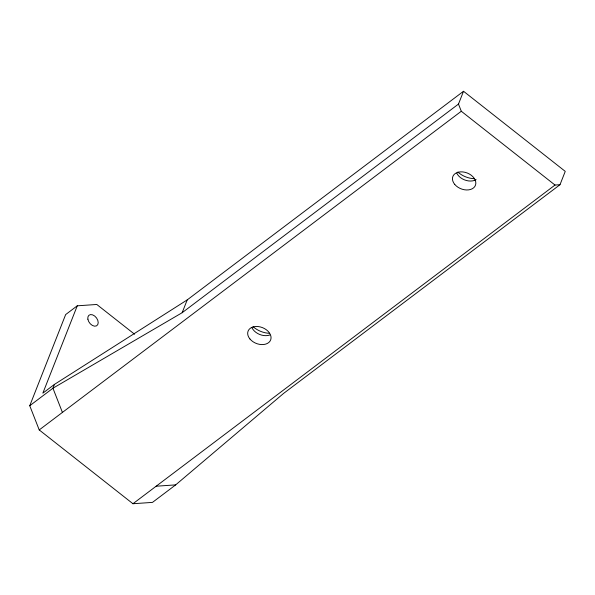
<?xml version="1.0" encoding="UTF-8"?>
<svg xmlns="http://www.w3.org/2000/svg" width="595" height="595" viewBox="0 0 595 595"><rect width="100%" height="100%" fill="white"/><g stroke="black" fill="none" stroke-linecap="round" stroke-linejoin="round"><path stroke-width="0.89" d="M77.261 305.815L42.847 393.161L54.443 384.407L187.209 299.902L463.527 91.266L565.25 171.375L559.999 184.703L283.681 393.34L175.674 484.88L152.484 502.388L132.945 503.734L39.225 429.932L29.75 405.738L65.658 314.569L77.261 305.815L96.792 304.469L134.574 334.219M54.443 384.407L52.94 388.223L29.75 405.738M62.416 412.417L52.94 388.223L182.167 312.702L187.209 299.902M182.167 312.702L458.485 104.066L463.527 91.266M39.225 429.932L461.296 111.25L458.485 104.066M132.945 503.734L555.016 185.052L559.999 184.703M156.135 486.219L175.674 484.88M461.296 111.25L555.016 185.052M269.818 334.985A12.123 8.494 21.5 0 1 251.99 327.786M476.126 179.638A12.123 8.494 21.5 0 1 456.759 173.167M269.557 333.319A19.241 13.484 21.5 0 1 253.091 326.67M474.327 178.708A19.241 13.484 21.5 0 1 457.86 172.059M249.945 338.994A12.123 8.494 21.5 0 0 270.085 341.054A12.123 8.494 21.5 0 0 258.066 326.543A12.123 8.494 21.5 0 0 249.945 338.994M87.867 319.188A6.545 4.291 52.9 0 0 96.412 325.919A6.545 4.291 52.9 0 0 94.709 316.042A6.545 4.291 52.9 0 0 87.867 319.188M454.721 184.383A12.123 8.494 21.5 0 0 474.855 186.443A12.123 8.494 21.5 0 0 462.843 171.925A12.123 8.494 21.5 0 0 454.721 184.383"/></g></svg>
